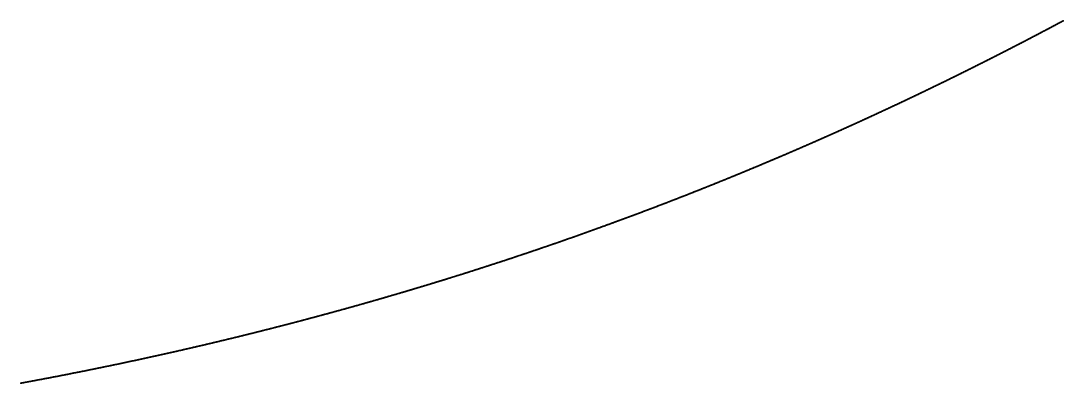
# Model space of a CAD drawing. Header units: metres. Extents: x 0 to 360, y 0 to 49.
# Drawn here: x 22.51 to 45, y 1.61 to 9.43 of the extents above; entities that cross this region are included whole.
import ezdxf

# ---------------------------------------------------------------- set-up
doc = ezdxf.new("R2010")
doc.units = ezdxf.units.M

msp = doc.modelspace()

# ---------------------------------------------------------------- linework, layer by layer
for p in [(44.604, 9.22), (44.612, 9.225), (44.621, 9.229), (44.63, 9.234), (44.639, 9.239), (44.647, 9.243), (44.656, 9.248), (44.665, 9.252), (44.673, 9.257), (44.682, 9.262), (44.691, 9.266), (44.7, 9.271), (44.708, 9.276), (44.717, 9.28), (44.726, 9.285), (44.734, 9.289), (44.743, 9.294), (44.752, 9.299), (44.761, 9.303), (44.769, 9.308), (44.778, 9.312), (44.787, 9.317), (44.795, 9.322), (44.804, 9.326), (44.813, 9.331), (44.821, 9.336), (44.83, 9.34), (44.839, 9.345), (44.848, 9.349), (44.856, 9.354), (44.865, 9.359), (44.874, 9.363), (44.882, 9.368), (44.891, 9.373), (44.9, 9.377), (44.908, 9.382), (44.917, 9.386), (44.926, 9.391), (44.934, 9.396), (44.943, 9.4), (44.952, 9.405), (44.96, 9.41), (44.969, 9.414), (44.978, 9.419), (44.987, 9.424), (44.995, 9.428), (44.175, 8.996), (44.184, 9), (44.192, 9.005), (44.201, 9.009), (44.21, 9.014), (44.219, 9.018), (44.227, 9.023), (44.236, 9.028), (44.245, 9.032), (44.254, 9.037), (44.263, 9.041), (44.271, 9.046), (44.28, 9.05), (44.289, 9.055), (44.298, 9.06), (44.306, 9.064), (44.315, 9.069), (44.324, 9.073), (44.333, 9.078), (44.341, 9.082), (44.35, 9.087), (44.359, 9.092), (44.368, 9.096), (44.376, 9.101), (44.385, 9.105), (44.394, 9.11), (44.403, 9.115), (44.411, 9.119), (44.42, 9.124), (44.429, 9.128), (44.438, 9.133), (44.446, 9.137), (44.455, 9.142), (44.464, 9.147), (44.473, 9.151), (44.481, 9.156), (44.49, 9.16), (44.499, 9.165), (44.508, 9.17), (44.516, 9.174), (44.525, 9.179), (44.534, 9.183), (44.543, 9.188), (44.551, 9.193), (44.56, 9.197), (44.569, 9.202), (44.577, 9.206), (44.586, 9.211), (44.595, 9.216), (43.743, 8.773), (43.752, 8.777), (43.761, 8.782), (43.77, 8.786), (43.779, 8.791), (43.788, 8.796), (43.796, 8.8), (43.805, 8.805), (43.814, 8.809), (43.823, 8.814), (43.832, 8.818), (43.84, 8.823), (43.849, 8.827), (43.858, 8.832), (43.867, 8.836), (43.876, 8.841), (43.885, 8.845), (43.893, 8.85), (43.902, 8.854), (43.911, 8.859), (43.92, 8.864), (43.929, 8.868), (43.937, 8.873), (43.946, 8.877), (43.955, 8.882), (43.964, 8.886), (43.973, 8.891), (43.981, 8.895), (43.99, 8.9), (43.999, 8.904), (44.008, 8.909), (44.017, 8.914), (44.025, 8.918), (44.034, 8.923), (44.043, 8.927), (44.052, 8.932), (44.061, 8.936), (44.069, 8.941), (44.078, 8.945), (44.087, 8.95), (44.096, 8.955), (44.105, 8.959), (44.113, 8.964), (44.122, 8.968), (44.131, 8.973), (44.14, 8.977), (44.149, 8.982), (44.157, 8.986), (44.166, 8.991), (43.3, 8.548), (43.309, 8.552), (43.318, 8.557), (43.327, 8.561), (43.336, 8.566), (43.345, 8.57), (43.354, 8.575), (43.362, 8.579), (43.371, 8.584), (43.38, 8.588), (43.389, 8.593), (43.398, 8.597), (43.407, 8.602), (43.416, 8.606), (43.425, 8.611), (43.434, 8.615), (43.442, 8.62), (43.451, 8.624), (43.46, 8.629), (43.469, 8.633), (43.478, 8.638), (43.487, 8.642), (43.496, 8.647), (43.504, 8.651), (43.513, 8.656), (43.522, 8.66), (43.531, 8.665), (43.54, 8.669), (43.549, 8.674), (43.558, 8.678), (43.566, 8.683), (43.575, 8.687), (43.584, 8.692), (43.593, 8.696), (43.602, 8.701), (43.611, 8.705), (43.62, 8.71), (43.628, 8.714), (43.637, 8.719), (43.646, 8.723), (43.655, 8.728), (43.664, 8.732), (43.673, 8.737), (43.681, 8.741), (43.69, 8.746), (43.699, 8.75), (43.708, 8.755), (43.717, 8.759), (43.726, 8.764), (43.735, 8.768), (42.845, 8.32), (42.854, 8.325), (42.863, 8.329), (42.872, 8.334), (42.881, 8.338), (42.89, 8.343), (42.899, 8.347), (42.908, 8.351), (42.917, 8.356), (42.926, 8.36), (42.935, 8.365), (42.944, 8.369), (42.953, 8.374), (42.962, 8.378), (42.971, 8.383), (42.98, 8.387), (42.988, 8.392), (42.997, 8.396), (43.006, 8.4), (43.015, 8.405), (43.024, 8.409), (43.033, 8.414), (43.042, 8.418), (43.051, 8.423), (43.06, 8.427), (43.069, 8.432), (43.078, 8.436), (43.087, 8.441), (43.096, 8.445), (43.104, 8.449), (43.113, 8.454), (43.122, 8.458), (43.131, 8.463), (43.14, 8.467), (43.149, 8.472), (43.158, 8.476), (43.167, 8.481), (43.176, 8.485), (43.185, 8.49), (43.194, 8.494), (43.202, 8.499), (43.211, 8.503), (43.22, 8.508), (43.229, 8.512), (43.238, 8.516), (43.247, 8.521), (43.256, 8.525), (43.265, 8.53), (43.274, 8.534), (43.283, 8.539), (43.291, 8.543), (42.388, 8.095), (42.397, 8.1), (42.406, 8.104), (42.415, 8.108), (42.424, 8.113), (42.433, 8.117), (42.442, 8.122), (42.451, 8.126), (42.46, 8.13), (42.469, 8.135), (42.478, 8.139), (42.487, 8.144), (42.496, 8.148), (42.505, 8.152), (42.514, 8.157), (42.523, 8.161), (42.532, 8.166), (42.541, 8.17), (42.55, 8.174), (42.559, 8.179), (42.568, 8.183), (42.577, 8.188), (42.586, 8.192), (42.595, 8.197), (42.604, 8.201), (42.613, 8.205), (42.621, 8.21), (42.63, 8.214), (42.639, 8.219), (42.648, 8.223), (42.657, 8.227), (42.666, 8.232), (42.675, 8.236), (42.684, 8.241), (42.693, 8.245), (42.702, 8.25), (42.711, 8.254), (42.72, 8.258), (42.729, 8.263), (42.738, 8.267), (42.747, 8.272), (42.756, 8.276), (42.765, 8.281), (42.774, 8.285), (42.783, 8.289), (42.792, 8.294), (42.801, 8.298), (42.81, 8.303), (42.819, 8.307), (42.828, 8.312), (42.837, 8.316), (41.927, 7.873), (41.936, 7.877), (41.945, 7.881), (41.954, 7.886), (41.963, 7.89), (41.972, 7.894), (41.981, 7.899), (41.99, 7.903), (42, 7.907), (42.009, 7.912), (42.018, 7.916), (42.027, 7.92), (42.036, 7.925), (42.045, 7.929), (42.054, 7.933), (42.063, 7.938), (42.072, 7.942), (42.081, 7.947), (42.09, 7.951), (42.099, 7.955), (42.108, 7.96), (42.117, 7.964), (42.126, 7.968), (42.135, 7.973), (42.144, 7.977), (42.153, 7.981), (42.162, 7.986), (42.171, 7.99), (42.18, 7.995), (42.189, 7.999), (42.198, 8.003), (42.207, 8.008), (42.216, 8.012), (42.226, 8.016), (42.235, 8.021), (42.244, 8.025), (42.253, 8.03), (42.262, 8.034), (42.271, 8.038), (42.28, 8.043), (42.289, 8.047), (42.298, 8.051), (42.307, 8.056), (42.316, 8.06), (42.325, 8.065), (42.334, 8.069), (42.343, 8.073), (42.352, 8.078), (42.361, 8.082), (42.37, 8.087), (42.379, 8.091), (41.454, 7.648), (41.463, 7.652), (41.473, 7.656), (41.482, 7.661), (41.491, 7.665), (41.5, 7.669), (41.509, 7.674), (41.518, 7.678), (41.527, 7.682), (41.536, 7.687), (41.545, 7.691), (41.555, 7.695), (41.564, 7.699), (41.573, 7.704), (41.582, 7.708), (41.591, 7.712), (41.6, 7.717), (41.609, 7.721), (41.618, 7.725), (41.627, 7.73), (41.637, 7.734), (41.646, 7.738), (41.655, 7.743), (41.664, 7.747), (41.673, 7.751), (41.682, 7.756), (41.691, 7.76), (41.7, 7.764), (41.709, 7.769), (41.718, 7.773), (41.727, 7.777), (41.737, 7.782), (41.746, 7.786), (41.755, 7.79), (41.764, 7.794), (41.773, 7.799), (41.782, 7.803), (41.791, 7.807), (41.8, 7.812), (41.809, 7.816), (41.818, 7.82), (41.827, 7.825), (41.836, 7.829), (41.845, 7.833), (41.855, 7.838), (41.864, 7.842), (41.873, 7.846), (41.882, 7.851), (41.891, 7.855), (41.9, 7.86), (41.909, 7.864), (41.918, 7.868), (40.969, 7.421), (40.978, 7.426), (40.988, 7.43), (40.997, 7.434), (41.006, 7.438), (41.015, 7.443), (41.024, 7.447), (41.034, 7.451), (41.043, 7.455), (41.052, 7.46), (41.061, 7.464), (41.07, 7.468), (41.079, 7.473), (41.089, 7.477), (41.098, 7.481), (41.107, 7.485), (41.116, 7.49), (41.125, 7.494), (41.134, 7.498), (41.144, 7.502), (41.153, 7.507), (41.162, 7.511), (41.171, 7.515), (41.18, 7.519), (41.189, 7.524), (41.198, 7.528), (41.208, 7.532), (41.217, 7.536), (41.226, 7.541), (41.235, 7.545), (41.244, 7.549), (41.253, 7.554), (41.263, 7.558), (41.272, 7.562), (41.281, 7.566), (41.29, 7.571), (41.299, 7.575), (41.308, 7.579), (41.317, 7.584), (41.327, 7.588), (41.336, 7.592), (41.345, 7.596), (41.354, 7.601), (41.363, 7.605), (41.372, 7.609), (41.381, 7.614), (41.39, 7.618), (41.4, 7.622), (41.409, 7.626), (41.418, 7.631), (41.427, 7.635), (41.436, 7.639), (41.445, 7.644), (40.481, 7.198), (40.49, 7.202), (40.5, 7.206), (40.509, 7.21), (40.518, 7.215), (40.527, 7.219), (40.536, 7.223), (40.546, 7.227), (40.555, 7.231), (40.564, 7.236), (40.573, 7.24), (40.583, 7.244), (40.592, 7.248), (40.601, 7.252), (40.61, 7.257), (40.62, 7.261), (40.629, 7.265), (40.638, 7.269), (40.647, 7.273), (40.656, 7.278), (40.666, 7.282), (40.675, 7.286), (40.684, 7.29), (40.693, 7.295), (40.703, 7.299), (40.712, 7.303), (40.721, 7.307), (40.73, 7.311), (40.739, 7.316), (40.749, 7.32), (40.758, 7.324), (40.767, 7.328), (40.776, 7.333), (40.785, 7.337), (40.795, 7.341), (40.804, 7.345), (40.813, 7.349), (40.822, 7.354), (40.831, 7.358), (40.841, 7.362), (40.85, 7.366), (40.859, 7.371), (40.868, 7.375), (40.877, 7.379), (40.887, 7.383), (40.896, 7.388), (40.905, 7.392), (40.914, 7.396), (40.923, 7.4), (40.933, 7.405), (40.942, 7.409), (40.951, 7.413), (40.96, 7.417), (39.98, 6.973), (39.99, 6.977), (39.999, 6.981), (40.008, 6.985), (40.017, 6.989), (40.027, 6.993), (40.036, 6.998), (40.045, 7.002), (40.055, 7.006), (40.064, 7.01), (40.073, 7.014), (40.083, 7.018), (40.092, 7.022), (40.101, 7.027), (40.11, 7.031), (40.12, 7.035), (40.129, 7.039), (40.138, 7.043), (40.148, 7.047), (40.157, 7.052), (40.166, 7.056), (40.175, 7.06), (40.185, 7.064), (40.194, 7.068), (40.203, 7.072), (40.213, 7.077), (40.222, 7.081), (40.231, 7.085), (40.24, 7.089), (40.25, 7.093), (40.259, 7.097), (40.268, 7.102), (40.277, 7.106), (40.287, 7.11), (40.296, 7.114), (40.305, 7.118), (40.315, 7.122), (40.324, 7.127), (40.333, 7.131), (40.342, 7.135), (40.352, 7.139), (40.361, 7.143), (40.37, 7.148), (40.379, 7.152), (40.389, 7.156), (40.398, 7.16), (40.407, 7.164), (40.416, 7.168), (40.426, 7.173), (40.435, 7.177), (40.444, 7.181), (40.453, 7.185), (40.463, 7.189), (40.472, 7.194), (39.467, 6.746), (39.476, 6.751), (39.486, 6.755), (39.495, 6.759), (39.504, 6.763), (39.514, 6.767), (39.523, 6.771), (39.532, 6.775), (39.542, 6.779), (39.551, 6.783), (39.56, 6.787), (39.57, 6.791), (39.579, 6.796), (39.588, 6.8), (39.598, 6.804), (39.607, 6.808), (39.617, 6.812), (39.626, 6.816), (39.635, 6.82), (39.645, 6.824), (39.654, 6.828), (39.663, 6.832), (39.673, 6.837), (39.682, 6.841), (39.691, 6.845), (39.701, 6.849), (39.71, 6.853), (39.719, 6.857), (39.729, 6.861), (39.738, 6.865), (39.747, 6.869), (39.757, 6.874), (39.766, 6.878), (39.775, 6.882), (39.785, 6.886), (39.794, 6.89), (39.803, 6.894), (39.813, 6.898), (39.822, 6.902), (39.831, 6.907), (39.841, 6.911), (39.85, 6.915), (39.859, 6.919), (39.869, 6.923), (39.878, 6.927), (39.887, 6.931), (39.897, 6.935), (39.906, 6.94), (39.915, 6.944), (39.924, 6.948), (39.934, 6.952), (39.943, 6.956), (39.952, 6.96), (39.962, 6.964), (39.971, 6.969), (38.95, 6.523), (38.959, 6.527), (38.969, 6.531), (38.978, 6.535), (38.988, 6.539), (38.997, 6.543), (39.006, 6.547), (39.016, 6.551), (39.025, 6.556), (39.035, 6.56), (39.044, 6.564), (39.053, 6.568), (39.063, 6.572), (39.072, 6.576), (39.082, 6.58), (39.091, 6.584), (39.101, 6.588), (39.11, 6.592), (39.119, 6.596), (39.129, 6.6), (39.138, 6.604), (39.148, 6.608), (39.157, 6.612), (39.166, 6.616), (39.176, 6.62), (39.185, 6.624), (39.195, 6.628), (39.204, 6.632), (39.213, 6.636), (39.223, 6.641), (39.232, 6.645), (39.242, 6.649), (39.251, 6.653), (39.26, 6.657), (39.27, 6.661), (39.279, 6.665), (39.289, 6.669), (39.298, 6.673), (39.307, 6.677), (39.317, 6.681), (39.326, 6.685), (39.336, 6.689), (39.345, 6.693), (39.354, 6.697), (39.364, 6.702), (39.373, 6.706), (39.382, 6.71), (39.392, 6.714), (39.401, 6.718), (39.411, 6.722), (39.42, 6.726), (39.429, 6.73), (39.439, 6.734), (39.448, 6.738), (39.457, 6.742), (38.42, 6.299), (38.429, 6.303), (38.439, 6.307), (38.448, 6.311), (38.458, 6.315), (38.467, 6.319), (38.477, 6.323), (38.486, 6.327), (38.496, 6.331), (38.505, 6.335), (38.515, 6.339), (38.524, 6.343), (38.534, 6.347), (38.543, 6.351), (38.553, 6.355), (38.562, 6.359), (38.572, 6.363), (38.581, 6.367), (38.591, 6.371), (38.6, 6.375), (38.61, 6.379), (38.619, 6.383), (38.628, 6.387), (38.638, 6.391), (38.647, 6.395), (38.657, 6.399), (38.666, 6.403), (38.676, 6.407), (38.685, 6.411), (38.695, 6.415), (38.704, 6.419), (38.714, 6.423), (38.723, 6.427), (38.733, 6.431), (38.742, 6.435), (38.752, 6.439), (38.761, 6.443), (38.77, 6.447), (38.78, 6.451), (38.789, 6.455), (38.799, 6.459), (38.808, 6.463), (38.818, 6.467), (38.827, 6.471), (38.837, 6.475), (38.846, 6.479), (38.855, 6.483), (38.865, 6.487), (38.874, 6.491), (38.884, 6.495), (38.893, 6.499), (38.903, 6.503), (38.912, 6.507), (38.922, 6.511), (38.931, 6.515), (38.94, 6.519), (37.877, 6.075), (37.886, 6.078), (37.896, 6.082), (37.905, 6.086), (37.915, 6.09), (37.925, 6.094), (37.934, 6.098), (37.944, 6.102), (37.953, 6.106), (37.963, 6.11), (37.972, 6.114), (37.982, 6.118), (37.991, 6.122), (38.001, 6.125), (38.01, 6.129), (38.02, 6.133), (38.03, 6.137), (38.039, 6.141), (38.049, 6.145), (38.058, 6.149), (38.068, 6.153), (38.077, 6.157), (38.087, 6.161), (38.096, 6.165), (38.106, 6.169), (38.115, 6.173), (38.125, 6.177), (38.134, 6.181), (38.144, 6.184), (38.154, 6.188), (38.163, 6.192), (38.173, 6.196), (38.182, 6.2), (38.192, 6.204), (38.201, 6.208), (38.211, 6.212), (38.22, 6.216), (38.23, 6.22), (38.239, 6.224), (38.249, 6.228), (38.258, 6.232), (38.268, 6.236), (38.277, 6.24), (38.287, 6.244), (38.296, 6.248), (38.306, 6.252), (38.315, 6.256), (38.325, 6.26), (38.334, 6.263), (38.344, 6.267), (38.353, 6.271), (38.363, 6.275), (38.372, 6.279), (38.382, 6.283), (38.391, 6.287), (38.401, 6.291), (38.41, 6.295), (37.32, 5.85), (37.33, 5.853), (37.339, 5.857), (37.349, 5.861), (37.359, 5.865), (37.368, 5.869), (37.378, 5.873), (37.388, 5.876), (37.397, 5.88), (37.407, 5.884), (37.416, 5.888), (37.426, 5.892), (37.436, 5.896), (37.445, 5.9), (37.455, 5.904), (37.464, 5.907), (37.474, 5.911), (37.484, 5.915), (37.493, 5.919), (37.503, 5.923), (37.513, 5.927), (37.522, 5.931), (37.532, 5.934), (37.541, 5.938), (37.551, 5.942), (37.561, 5.946), (37.57, 5.95), (37.58, 5.954), (37.589, 5.958), (37.599, 5.962), (37.609, 5.965), (37.618, 5.969), (37.628, 5.973), (37.637, 5.977), (37.647, 5.981), (37.656, 5.985), (37.666, 5.989), (37.676, 5.993), (37.685, 5.997), (37.695, 6), (37.704, 6.004), (37.714, 6.008), (37.724, 6.012), (37.733, 6.016), (37.743, 6.02), (37.752, 6.024), (37.762, 6.028), (37.771, 6.032), (37.781, 6.035), (37.791, 6.039), (37.8, 6.043), (37.81, 6.047), (37.819, 6.051), (37.829, 6.055), (37.838, 6.059), (37.848, 6.063), (37.858, 6.067), (37.867, 6.071), (36.75, 5.624), (36.76, 5.628), (36.77, 5.632), (36.779, 5.636), (36.789, 5.64), (36.799, 5.643), (36.808, 5.647), (36.818, 5.651), (36.828, 5.655), (36.837, 5.659), (36.847, 5.662), (36.857, 5.666), (36.866, 5.67), (36.876, 5.674), (36.886, 5.677), (36.895, 5.681), (36.905, 5.685), (36.915, 5.689), (36.924, 5.693), (36.934, 5.696), (36.944, 5.7), (36.953, 5.704), (36.963, 5.708), (36.973, 5.712), (36.983, 5.716), (36.992, 5.719), (37.002, 5.723), (37.012, 5.727), (37.021, 5.731), (37.031, 5.735), (37.04, 5.738), (37.05, 5.742), (37.06, 5.746), (37.069, 5.75), (37.079, 5.754), (37.089, 5.757), (37.098, 5.761), (37.108, 5.765), (37.118, 5.769), (37.127, 5.773), (37.137, 5.777), (37.147, 5.78), (37.156, 5.784), (37.166, 5.788), (37.176, 5.792), (37.185, 5.796), (37.195, 5.8), (37.205, 5.803), (37.214, 5.807), (37.224, 5.811), (37.234, 5.815), (37.243, 5.819), (37.253, 5.823), (37.262, 5.826), (37.272, 5.83), (37.282, 5.834), (37.291, 5.838), (37.301, 5.842), (37.311, 5.846), (36.166, 5.399), (36.176, 5.403), (36.186, 5.407), (36.196, 5.411), (36.205, 5.414), (36.215, 5.418), (36.225, 5.422), (36.235, 5.425), (36.244, 5.429), (36.254, 5.433), (36.264, 5.437), (36.274, 5.44), (36.283, 5.444), (36.293, 5.448), (36.303, 5.452), (36.313, 5.455), (36.322, 5.459), (36.332, 5.463), (36.342, 5.467), (36.352, 5.47), (36.361, 5.474), (36.371, 5.478), (36.381, 5.481), (36.391, 5.485), (36.4, 5.489), (36.41, 5.493), (36.42, 5.496), (36.43, 5.5), (36.439, 5.504), (36.449, 5.508), (36.459, 5.511), (36.468, 5.515), (36.478, 5.519), (36.488, 5.523), (36.498, 5.526), (36.507, 5.53), (36.517, 5.534), (36.527, 5.538), (36.537, 5.541), (36.546, 5.545), (36.556, 5.549), (36.566, 5.553), (36.575, 5.557), (36.585, 5.56), (36.595, 5.564), (36.605, 5.568), (36.614, 5.572), (36.624, 5.575), (36.634, 5.579), (36.643, 5.583), (36.653, 5.587), (36.663, 5.59), (36.673, 5.594), (36.682, 5.598), (36.692, 5.602), (36.702, 5.606), (36.711, 5.609), (36.721, 5.613), (36.731, 5.617), (36.74, 5.621), (35.569, 5.175), (35.578, 5.179), (35.588, 5.182), (35.598, 5.186), (35.608, 5.19), (35.618, 5.193), (35.628, 5.197), (35.637, 5.2), (35.647, 5.204), (35.657, 5.208), (35.667, 5.211), (35.677, 5.215), (35.686, 5.219), (35.696, 5.222), (35.706, 5.226), (35.716, 5.23), (35.726, 5.233), (35.736, 5.237), (35.745, 5.241), (35.755, 5.244), (35.765, 5.248), (35.775, 5.252), (35.785, 5.255), (35.794, 5.259), (35.804, 5.263), (35.814, 5.266), (35.824, 5.27), (35.834, 5.274), (35.843, 5.277), (35.853, 5.281), (35.863, 5.285), (35.873, 5.288), (35.883, 5.292), (35.892, 5.296), (35.902, 5.3), (35.912, 5.303), (35.922, 5.307), (35.932, 5.311), (35.941, 5.314), (35.951, 5.318), (35.961, 5.322), (35.971, 5.325), (35.981, 5.329), (35.99, 5.333), (36, 5.336), (36.01, 5.34), (36.02, 5.344), (36.029, 5.348), (36.039, 5.351), (36.049, 5.355), (36.059, 5.359), (36.069, 5.362), (36.078, 5.366), (36.088, 5.37), (36.098, 5.373), (36.108, 5.377), (36.117, 5.381), (36.127, 5.385), (36.137, 5.388), (36.147, 5.392), (36.157, 5.396), (34.947, 4.948), (34.957, 4.951), (34.967, 4.955), (34.976, 4.958), (34.986, 4.962), (34.996, 4.965), (35.006, 4.969), (35.016, 4.973), (35.026, 4.976), (35.036, 4.98), (35.046, 4.983), (35.056, 4.987), (35.066, 4.99), (35.075, 4.994), (35.085, 4.998), (35.095, 5.001), (35.105, 5.005), (35.115, 5.008), (35.125, 5.012), (35.135, 5.016), (35.145, 5.019), (35.154, 5.023), (35.164, 5.026), (35.174, 5.03), (35.184, 5.034), (35.194, 5.037), (35.204, 5.041), (35.214, 5.044), (35.224, 5.048), (35.234, 5.052), (35.243, 5.055), (35.253, 5.059), (35.263, 5.062), (35.273, 5.066), (35.283, 5.07), (35.293, 5.073), (35.303, 5.077), (35.312, 5.081), (35.322, 5.084), (35.332, 5.088), (35.342, 5.091), (35.352, 5.095), (35.362, 5.099), (35.372, 5.102), (35.381, 5.106), (35.391, 5.109), (35.401, 5.113), (35.411, 5.117), (35.421, 5.12), (35.431, 5.124), (35.441, 5.128), (35.45, 5.131), (35.46, 5.135), (35.47, 5.139), (35.48, 5.142), (35.49, 5.146), (35.5, 5.149), (35.51, 5.153), (35.519, 5.157), (35.529, 5.16), (35.539, 5.164), (35.549, 5.168), (35.559, 5.171), (34.32, 4.725), (34.33, 4.728), (34.34, 4.732), (34.35, 4.735), (34.36, 4.739), (34.37, 4.742), (34.38, 4.746), (34.39, 4.749), (34.4, 4.753), (34.41, 4.756), (34.42, 4.76), (34.43, 4.763), (34.44, 4.767), (34.45, 4.77), (34.46, 4.774), (34.47, 4.777), (34.48, 4.781), (34.49, 4.784), (34.5, 4.788), (34.51, 4.791), (34.52, 4.795), (34.53, 4.798), (34.54, 4.802), (34.55, 4.806), (34.56, 4.809), (34.569, 4.813), (34.579, 4.816), (34.589, 4.82), (34.599, 4.823), (34.609, 4.827), (34.619, 4.83), (34.629, 4.834), (34.639, 4.837), (34.649, 4.841), (34.659, 4.844), (34.669, 4.848), (34.679, 4.851), (34.689, 4.855), (34.699, 4.859), (34.709, 4.862), (34.719, 4.866), (34.729, 4.869), (34.738, 4.873), (34.748, 4.876), (34.758, 4.88), (34.768, 4.883), (34.778, 4.887), (34.788, 4.89), (34.798, 4.894), (34.808, 4.898), (34.818, 4.901), (34.828, 4.905), (34.838, 4.908), (34.848, 4.912), (34.858, 4.915), (34.867, 4.919), (34.877, 4.923), (34.887, 4.926), (34.897, 4.93), (34.907, 4.933), (34.917, 4.937), (34.927, 4.94), (34.937, 4.944), (33.67, 4.5), (33.68, 4.503), (33.69, 4.507), (33.7, 4.51), (33.71, 4.514), (33.72, 4.517), (33.73, 4.52), (33.74, 4.524), (33.75, 4.527), (33.76, 4.531), (33.77, 4.534), (33.78, 4.538), (33.79, 4.541), (33.8, 4.544), (33.81, 4.548), (33.82, 4.551), (33.83, 4.555), (33.84, 4.558), (33.85, 4.562), (33.86, 4.565), (33.87, 4.569), (33.88, 4.572), (33.89, 4.575), (33.9, 4.579), (33.91, 4.582), (33.92, 4.586), (33.93, 4.589), (33.941, 4.593), (33.951, 4.596), (33.961, 4.6), (33.971, 4.603), (33.981, 4.606), (33.991, 4.61), (34.001, 4.613), (34.011, 4.617), (34.021, 4.62), (34.031, 4.624), (34.041, 4.627), (34.051, 4.631), (34.061, 4.634), (34.071, 4.638), (34.081, 4.641), (34.091, 4.645), (34.101, 4.648), (34.111, 4.652), (34.121, 4.655), (34.131, 4.658), (34.141, 4.662), (34.151, 4.665), (34.161, 4.669), (34.171, 4.672), (34.181, 4.676), (34.191, 4.679), (34.201, 4.683), (34.211, 4.686), (34.221, 4.69), (34.231, 4.693), (34.241, 4.697), (34.251, 4.7), (34.261, 4.704), (34.271, 4.707), (34.281, 4.711), (34.29, 4.714), (34.3, 4.718), (34.31, 4.721), (32.994, 4.273), (33.004, 4.277), (33.014, 4.28), (33.024, 4.283), (33.034, 4.287), (33.044, 4.29), (33.055, 4.293), (33.065, 4.297), (33.075, 4.3), (33.085, 4.303), (33.095, 4.307), (33.105, 4.31), (33.115, 4.314), (33.125, 4.317), (33.135, 4.32), (33.146, 4.324), (33.156, 4.327), (33.166, 4.33), (33.176, 4.334), (33.186, 4.337), (33.196, 4.34), (33.206, 4.344), (33.216, 4.347), (33.226, 4.35), (33.236, 4.354), (33.247, 4.357), (33.257, 4.361), (33.267, 4.364), (33.277, 4.367), (33.287, 4.371), (33.297, 4.374), (33.307, 4.377), (33.317, 4.381), (33.327, 4.384), (33.337, 4.388), (33.347, 4.391), (33.358, 4.394), (33.368, 4.398), (33.378, 4.401), (33.388, 4.405), (33.398, 4.408), (33.408, 4.411), (33.418, 4.415), (33.428, 4.418), (33.438, 4.421), (33.448, 4.425), (33.458, 4.428), (33.468, 4.432), (33.478, 4.435), (33.489, 4.438), (33.499, 4.442), (33.509, 4.445), (33.519, 4.449), (33.529, 4.452), (33.539, 4.455), (33.549, 4.459), (33.559, 4.462), (33.569, 4.466), (33.579, 4.469), (33.589, 4.473), (33.599, 4.476), (33.609, 4.479), (33.619, 4.483), (33.629, 4.486), (33.639, 4.49), (33.649, 4.493), (33.66, 4.496), (32.303, 4.049), (32.313, 4.052), (32.323, 4.056), (32.333, 4.059), (32.344, 4.062), (32.354, 4.065), (32.364, 4.069), (32.374, 4.072), (32.384, 4.075), (32.395, 4.078), (32.405, 4.082), (32.415, 4.085), (32.425, 4.088), (32.435, 4.092), (32.446, 4.095), (32.456, 4.098), (32.466, 4.101), (32.476, 4.105), (32.486, 4.108), (32.496, 4.111), (32.507, 4.114), (32.517, 4.118), (32.527, 4.121), (32.537, 4.124), (32.547, 4.128), (32.557, 4.131), (32.568, 4.134), (32.578, 4.137), (32.588, 4.141), (32.598, 4.144), (32.608, 4.147), (32.619, 4.151), (32.629, 4.154), (32.639, 4.157), (32.649, 4.161), (32.659, 4.164), (32.669, 4.167), (32.679, 4.17), (32.69, 4.174), (32.7, 4.177), (32.71, 4.18), (32.72, 4.184), (32.73, 4.187), (32.74, 4.19), (32.751, 4.194), (32.761, 4.197), (32.771, 4.2), (32.781, 4.204), (32.791, 4.207), (32.801, 4.21), (32.811, 4.213), (32.822, 4.217), (32.832, 4.22), (32.842, 4.223), (32.852, 4.227), (32.862, 4.23), (32.872, 4.233), (32.882, 4.237), (32.893, 4.24), (32.903, 4.243), (32.913, 4.247), (32.923, 4.25), (32.933, 4.253), (32.943, 4.257), (32.953, 4.26), (32.963, 4.263), (32.974, 4.267), (32.984, 4.27), (31.586, 3.824), (31.597, 3.827), (31.607, 3.831), (31.617, 3.834), (31.628, 3.837), (31.638, 3.84), (31.648, 3.843), (31.658, 3.847), (31.669, 3.85), (31.679, 3.853), (31.689, 3.856), (31.699, 3.859), (31.71, 3.862), (31.72, 3.866), (31.73, 3.869), (31.74, 3.872), (31.751, 3.875), (31.761, 3.878), (31.771, 3.882), (31.781, 3.885), (31.792, 3.888), (31.802, 3.891), (31.812, 3.894), (31.822, 3.898), (31.833, 3.901), (31.843, 3.904), (31.853, 3.907), (31.863, 3.91), (31.874, 3.914), (31.884, 3.917), (31.894, 3.92), (31.904, 3.923), (31.915, 3.926), (31.925, 3.93), (31.935, 3.933), (31.945, 3.936), (31.956, 3.939), (31.966, 3.942), (31.976, 3.946), (31.986, 3.949), (31.996, 3.952), (32.007, 3.955), (32.017, 3.958), (32.027, 3.962), (32.037, 3.965), (32.048, 3.968), (32.058, 3.971), (32.068, 3.975), (32.078, 3.978), (32.089, 3.981), (32.099, 3.984), (32.109, 3.988), (32.119, 3.991), (32.129, 3.994), (32.14, 3.997), (32.15, 4), (32.16, 4.004), (32.17, 4.007), (32.18, 4.01), (32.191, 4.013), (32.201, 4.017), (32.211, 4.02), (32.221, 4.023), (32.231, 4.026), (32.242, 4.03), (32.252, 4.033), (32.262, 4.036), (32.272, 4.039), (32.283, 4.043), (32.293, 4.046), (30.844, 3.6), (30.854, 3.603), (30.865, 3.606), (30.875, 3.609), (30.885, 3.612), (30.896, 3.615), (30.906, 3.618), (30.916, 3.621), (30.927, 3.624), (30.937, 3.627), (30.947, 3.63), (30.958, 3.633), (30.968, 3.637), (30.978, 3.64), (30.989, 3.643), (30.999, 3.646), (31.009, 3.649), (31.02, 3.652), (31.03, 3.655), (31.04, 3.658), (31.051, 3.661), (31.061, 3.664), (31.071, 3.668), (31.082, 3.671), (31.092, 3.674), (31.102, 3.677), (31.113, 3.68), (31.123, 3.683), (31.133, 3.686), (31.144, 3.689), (31.154, 3.692), (31.164, 3.695), (31.175, 3.699), (31.185, 3.702), (31.195, 3.705), (31.206, 3.708), (31.216, 3.711), (31.226, 3.714), (31.237, 3.717), (31.247, 3.72), (31.257, 3.724), (31.267, 3.727), (31.278, 3.73), (31.288, 3.733), (31.298, 3.736), (31.309, 3.739), (31.319, 3.742), (31.329, 3.746), (31.34, 3.749), (31.35, 3.752), (31.36, 3.755), (31.37, 3.758), (31.381, 3.761), (31.391, 3.764), (31.401, 3.767), (31.412, 3.771), (31.422, 3.774), (31.432, 3.777), (31.442, 3.78), (31.453, 3.783), (31.463, 3.786), (31.473, 3.79), (31.484, 3.793), (31.494, 3.796), (31.504, 3.799), (31.514, 3.802), (31.525, 3.805), (31.535, 3.808), (31.545, 3.812), (31.556, 3.815), (31.566, 3.818), (31.576, 3.821), (30.075, 3.375), (30.086, 3.378), (30.096, 3.381), (30.107, 3.384), (30.117, 3.387), (30.127, 3.39), (30.138, 3.393), (30.148, 3.396), (30.159, 3.399), (30.169, 3.402), (30.179, 3.405), (30.19, 3.408), (30.2, 3.411), (30.211, 3.414), (30.221, 3.417), (30.232, 3.42), (30.242, 3.423), (30.252, 3.426), (30.263, 3.429), (30.273, 3.432), (30.284, 3.435), (30.294, 3.438), (30.304, 3.441), (30.315, 3.444), (30.325, 3.447), (30.336, 3.45), (30.346, 3.453), (30.356, 3.456), (30.367, 3.459), (30.377, 3.462), (30.388, 3.465), (30.398, 3.468), (30.408, 3.471), (30.419, 3.474), (30.429, 3.477), (30.44, 3.481), (30.45, 3.484), (30.46, 3.487), (30.471, 3.49), (30.481, 3.493), (30.491, 3.496), (30.502, 3.499), (30.512, 3.502), (30.523, 3.505), (30.533, 3.508), (30.543, 3.511), (30.554, 3.514), (30.564, 3.517), (30.575, 3.52), (30.585, 3.523), (30.595, 3.526), (30.606, 3.529), (30.616, 3.532), (30.626, 3.535), (30.637, 3.538), (30.647, 3.541), (30.658, 3.544), (30.668, 3.547), (30.678, 3.55), (30.689, 3.554), (30.699, 3.557), (30.709, 3.56), (30.72, 3.563), (30.73, 3.566), (30.74, 3.569), (30.751, 3.572), (30.761, 3.575), (30.772, 3.578), (30.782, 3.581), (30.792, 3.584), (30.803, 3.587), (30.813, 3.59), (30.823, 3.593), (30.834, 3.596), (29.269, 3.15), (29.28, 3.153), (29.29, 3.155), (29.301, 3.158), (29.311, 3.161), (29.322, 3.164), (29.332, 3.167), (29.343, 3.17), (29.353, 3.173), (29.364, 3.176), (29.374, 3.179), (29.385, 3.181), (29.395, 3.184), (29.406, 3.187), (29.416, 3.19), (29.427, 3.193), (29.437, 3.196), (29.448, 3.199), (29.458, 3.202), (29.469, 3.205), (29.479, 3.208), (29.49, 3.21), (29.5, 3.213), (29.511, 3.216), (29.521, 3.219), (29.532, 3.222), (29.542, 3.225), (29.553, 3.228), (29.563, 3.231), (29.574, 3.234), (29.584, 3.237), (29.595, 3.24), (29.605, 3.243), (29.615, 3.245), (29.626, 3.248), (29.636, 3.251), (29.647, 3.254), (29.657, 3.257), (29.668, 3.26), (29.678, 3.263), (29.689, 3.266), (29.699, 3.269), (29.71, 3.272), (29.72, 3.275), (29.731, 3.278), (29.741, 3.281), (29.752, 3.284), (29.762, 3.287), (29.772, 3.289), (29.783, 3.292), (29.793, 3.295), (29.804, 3.298), (29.814, 3.301), (29.825, 3.304), (29.835, 3.307), (29.846, 3.31), (29.856, 3.313), (29.867, 3.316), (29.877, 3.319), (29.887, 3.322), (29.898, 3.325), (29.908, 3.328), (29.919, 3.331), (29.929, 3.334), (29.94, 3.337), (29.95, 3.34), (29.96, 3.343), (29.971, 3.346), (29.981, 3.349), (29.992, 3.352), (30.002, 3.355), (30.013, 3.358), (30.023, 3.36), (30.034, 3.363), (30.044, 3.366), (30.054, 3.369), (30.065, 3.372), (28.426, 2.923), (28.436, 2.926), (28.447, 2.929), (28.457, 2.932), (28.468, 2.935), (28.479, 2.937), (28.489, 2.94), (28.5, 2.943), (28.51, 2.946), (28.521, 2.948), (28.531, 2.951), (28.542, 2.954), (28.553, 2.957), (28.563, 2.96), (28.574, 2.962), (28.584, 2.965), (28.595, 2.968), (28.605, 2.971), (28.616, 2.974), (28.627, 2.976), (28.637, 2.979), (28.648, 2.982), (28.658, 2.985), (28.669, 2.988), (28.679, 2.99), (28.69, 2.993), (28.701, 2.996), (28.711, 2.999), (28.722, 3.002), (28.732, 3.004), (28.743, 3.007), (28.753, 3.01), (28.764, 3.013), (28.774, 3.016), (28.785, 3.019), (28.796, 3.021), (28.806, 3.024), (28.817, 3.027), (28.827, 3.03), (28.838, 3.033), (28.848, 3.036), (28.859, 3.038), (28.869, 3.041), (28.88, 3.044), (28.89, 3.047), (28.901, 3.05), (28.912, 3.053), (28.922, 3.055), (28.933, 3.058), (28.943, 3.061), (28.954, 3.064), (28.964, 3.067), (28.975, 3.07), (28.985, 3.072), (28.996, 3.075), (29.006, 3.078), (29.017, 3.081), (29.027, 3.084), (29.038, 3.087), (29.048, 3.089), (29.059, 3.092), (29.07, 3.095), (29.08, 3.098), (29.091, 3.101), (29.101, 3.104), (29.112, 3.107), (29.122, 3.109), (29.133, 3.112), (29.143, 3.115), (29.154, 3.118), (29.164, 3.121), (29.175, 3.124), (29.185, 3.127), (29.196, 3.13), (29.206, 3.132), (29.217, 3.135), (29.227, 3.138), (29.238, 3.141), (29.248, 3.144), (29.259, 3.147), (27.554, 2.7), (27.565, 2.703), (27.576, 2.706), (27.586, 2.708), (27.597, 2.711), (27.608, 2.714), (27.618, 2.716), (27.629, 2.719), (27.64, 2.722), (27.65, 2.724), (27.661, 2.727), (27.672, 2.73), (27.682, 2.732), (27.693, 2.735), (27.704, 2.738), (27.714, 2.74), (27.725, 2.743), (27.736, 2.746), (27.746, 2.749), (27.757, 2.751), (27.767, 2.754), (27.778, 2.757), (27.789, 2.759), (27.799, 2.762), (27.81, 2.765), (27.821, 2.767), (27.831, 2.77), (27.842, 2.773), (27.853, 2.776), (27.863, 2.778), (27.874, 2.781), (27.885, 2.784), (27.895, 2.786), (27.906, 2.789), (27.916, 2.792), (27.927, 2.794), (27.938, 2.797), (27.948, 2.8), (27.959, 2.803), (27.97, 2.805), (27.98, 2.808), (27.991, 2.811), (28.001, 2.814), (28.012, 2.816), (28.023, 2.819), (28.033, 2.822), (28.044, 2.824), (28.055, 2.827), (28.065, 2.83), (28.076, 2.833), (28.086, 2.835), (28.097, 2.838), (28.108, 2.841), (28.118, 2.844), (28.129, 2.846), (28.139, 2.849), (28.15, 2.852), (28.161, 2.854), (28.171, 2.857), (28.182, 2.86), (28.193, 2.863), (28.203, 2.865), (28.214, 2.868), (28.224, 2.871), (28.235, 2.874), (28.246, 2.876), (28.256, 2.879), (28.267, 2.882), (28.277, 2.885), (28.288, 2.887), (28.299, 2.89), (28.309, 2.893), (28.32, 2.896), (28.33, 2.899), (28.341, 2.901), (28.352, 2.904), (28.362, 2.907), (28.373, 2.91), (28.383, 2.912), (28.394, 2.915), (28.404, 2.918), (28.415, 2.921), (26.634, 2.476), (26.644, 2.479), (26.655, 2.481), (26.666, 2.484), (26.677, 2.486), (26.687, 2.489), (26.698, 2.491), (26.709, 2.494), (26.72, 2.497), (26.73, 2.499), (26.741, 2.502), (26.752, 2.504), (26.762, 2.507), (26.773, 2.509), (26.784, 2.512), (26.795, 2.514), (26.805, 2.517), (26.816, 2.52), (26.827, 2.522), (26.838, 2.525), (26.848, 2.527), (26.859, 2.53), (26.87, 2.532), (26.881, 2.535), (26.891, 2.538), (26.902, 2.54), (26.913, 2.543), (26.923, 2.545), (26.934, 2.548), (26.945, 2.551), (26.956, 2.553), (26.966, 2.556), (26.977, 2.558), (26.988, 2.561), (26.998, 2.564), (27.009, 2.566), (27.02, 2.569), (27.031, 2.571), (27.041, 2.574), (27.052, 2.577), (27.063, 2.579), (27.073, 2.582), (27.084, 2.584), (27.095, 2.587), (27.106, 2.59), (27.116, 2.592), (27.127, 2.595), (27.138, 2.597), (27.148, 2.6), (27.159, 2.603), (27.17, 2.605), (27.18, 2.608), (27.191, 2.61), (27.202, 2.613), (27.213, 2.616), (27.223, 2.618), (27.234, 2.621), (27.245, 2.624), (27.255, 2.626), (27.266, 2.629), (27.277, 2.631), (27.287, 2.634), (27.298, 2.637), (27.309, 2.639), (27.319, 2.642), (27.33, 2.645), (27.341, 2.647), (27.352, 2.65), (27.362, 2.653), (27.373, 2.655), (27.384, 2.658), (27.394, 2.661), (27.405, 2.663), (27.416, 2.666), (27.426, 2.668), (27.437, 2.671), (27.448, 2.674), (27.458, 2.676), (27.469, 2.679), (27.48, 2.682), (27.49, 2.684), (27.501, 2.687), (27.512, 2.69), (27.522, 2.692), (27.533, 2.695), (27.544, 2.698), (25.652, 2.25), (25.663, 2.252), (25.674, 2.254), (25.684, 2.257), (25.695, 2.259), (25.706, 2.262), (25.717, 2.264), (25.728, 2.267), (25.738, 2.269), (25.749, 2.272), (25.76, 2.274), (25.771, 2.276), (25.782, 2.279), (25.793, 2.281), (25.803, 2.284), (25.814, 2.286), (25.825, 2.289), (25.836, 2.291), (25.847, 2.294), (25.857, 2.296), (25.868, 2.298), (25.879, 2.301), (25.89, 2.303), (25.901, 2.306), (25.911, 2.308), (25.922, 2.311), (25.933, 2.313), (25.944, 2.316), (25.955, 2.318), (25.966, 2.321), (25.976, 2.323), (25.987, 2.325), (25.998, 2.328), (26.009, 2.33), (26.02, 2.333), (26.03, 2.335), (26.041, 2.338), (26.052, 2.34), (26.063, 2.343), (26.074, 2.345), (26.084, 2.348), (26.095, 2.35), (26.106, 2.353), (26.117, 2.355), (26.127, 2.358), (26.138, 2.36), (26.149, 2.363), (26.16, 2.365), (26.171, 2.368), (26.181, 2.37), (26.192, 2.373), (26.203, 2.375), (26.214, 2.378), (26.225, 2.38), (26.235, 2.383), (26.246, 2.385), (26.257, 2.388), (26.268, 2.39), (26.278, 2.393), (26.289, 2.395), (26.3, 2.398), (26.311, 2.4), (26.322, 2.403), (26.332, 2.405), (26.343, 2.408), (26.354, 2.41), (26.365, 2.413), (26.375, 2.415), (26.386, 2.418), (26.397, 2.42), (26.408, 2.423), (26.418, 2.425), (26.429, 2.428), (26.44, 2.43), (26.451, 2.433), (26.462, 2.435), (26.472, 2.438), (26.483, 2.44), (26.494, 2.443), (26.505, 2.446), (26.515, 2.448), (26.526, 2.451), (26.537, 2.453), (26.548, 2.456), (26.558, 2.458), (26.569, 2.461), (26.58, 2.463), (26.591, 2.466), (26.601, 2.468), (26.612, 2.471), (26.623, 2.474), (24.619, 2.025), (24.63, 2.028), (24.641, 2.03), (24.652, 2.032), (24.663, 2.034), (24.674, 2.037), (24.685, 2.039), (24.695, 2.041), (24.706, 2.044), (24.717, 2.046), (24.728, 2.048), (24.739, 2.051), (24.75, 2.053), (24.761, 2.055), (24.772, 2.058), (24.783, 2.06), (24.794, 2.062), (24.804, 2.065), (24.815, 2.067), (24.826, 2.069), (24.837, 2.071), (24.848, 2.074), (24.859, 2.076), (24.87, 2.078), (24.881, 2.081), (24.892, 2.083), (24.902, 2.085), (24.913, 2.088), (24.924, 2.09), (24.935, 2.092), (24.946, 2.095), (24.957, 2.097), (24.968, 2.099), (24.979, 2.102), (24.99, 2.104), (25, 2.106), (25.011, 2.109), (25.022, 2.111), (25.033, 2.114), (25.044, 2.116), (25.055, 2.118), (25.066, 2.121), (25.077, 2.123), (25.088, 2.125), (25.098, 2.128), (25.109, 2.13), (25.12, 2.132), (25.131, 2.135), (25.142, 2.137), (25.153, 2.139), (25.164, 2.142), (25.174, 2.144), (25.185, 2.147), (25.196, 2.149), (25.207, 2.151), (25.218, 2.154), (25.229, 2.156), (25.24, 2.158), (25.251, 2.161), (25.261, 2.163), (25.272, 2.166), (25.283, 2.168), (25.294, 2.17), (25.305, 2.173), (25.316, 2.175), (25.327, 2.177), (25.337, 2.18), (25.348, 2.182), (25.359, 2.185), (25.37, 2.187), (25.381, 2.189), (25.392, 2.192), (25.403, 2.194), (25.413, 2.197), (25.424, 2.199), (25.435, 2.201), (25.446, 2.204), (25.457, 2.206), (25.468, 2.209), (25.478, 2.211), (25.489, 2.213), (25.5, 2.216), (25.511, 2.218), (25.522, 2.221), (25.533, 2.223), (25.544, 2.225), (25.554, 2.228), (25.565, 2.23), (25.576, 2.233), (25.587, 2.235), (25.598, 2.238), (25.609, 2.24), (25.619, 2.242), (25.63, 2.245), (25.641, 2.247), (23.513, 1.8), (23.524, 1.803), (23.535, 1.805), (23.546, 1.807), (23.557, 1.809), (23.568, 1.811), (23.579, 1.813), (23.59, 1.815), (23.601, 1.818), (23.612, 1.82), (23.623, 1.822), (23.634, 1.824), (23.645, 1.826), (23.655, 1.829), (23.666, 1.831), (23.677, 1.833), (23.688, 1.835), (23.699, 1.837), (23.71, 1.839), (23.721, 1.842), (23.732, 1.844), (23.743, 1.846), (23.754, 1.848), (23.765, 1.85), (23.776, 1.853), (23.787, 1.855), (23.798, 1.857), (23.809, 1.859), (23.82, 1.861), (23.831, 1.864), (23.842, 1.866), (23.853, 1.868), (23.864, 1.87), (23.875, 1.872), (23.886, 1.875), (23.897, 1.877), (23.908, 1.879), (23.919, 1.881), (23.93, 1.883), (23.941, 1.886), (23.952, 1.888), (23.963, 1.89), (23.974, 1.892), (23.985, 1.894), (23.996, 1.897), (24.007, 1.899), (24.018, 1.901), (24.029, 1.903), (24.04, 1.906), (24.05, 1.908), (24.061, 1.91), (24.072, 1.912), (24.083, 1.914), (24.094, 1.917), (24.105, 1.919), (24.116, 1.921), (24.127, 1.923), (24.138, 1.926), (24.149, 1.928), (24.16, 1.93), (24.171, 1.932), (24.182, 1.935), (24.193, 1.937), (24.204, 1.939), (24.215, 1.941), (24.226, 1.943), (24.237, 1.946), (24.248, 1.948), (24.258, 1.95), (24.269, 1.952), (24.28, 1.955), (24.291, 1.957), (24.302, 1.959), (24.313, 1.962), (24.324, 1.964), (24.335, 1.966), (24.346, 1.968), (24.357, 1.971), (24.368, 1.973), (24.379, 1.975), (24.39, 1.977), (24.401, 1.98), (24.412, 1.982), (24.422, 1.984), (24.433, 1.986), (24.444, 1.989), (24.455, 1.991), (24.466, 1.993), (24.477, 1.996), (24.488, 1.998), (24.499, 2), (24.51, 2.002), (24.521, 2.005), (24.532, 2.007), (24.543, 2.009), (24.554, 2.012), (24.564, 2.014), (24.575, 2.016), (24.586, 2.018), (24.597, 2.021), (24.608, 2.023), (22.509, 1.61), (22.52, 1.612), (22.531, 1.614), (22.542, 1.616), (22.553, 1.618), (22.564, 1.62), (22.575, 1.622), (22.586, 1.624), (22.597, 1.626), (22.608, 1.628), (22.619, 1.63), (22.63, 1.632), (22.641, 1.634), (22.652, 1.636), (22.663, 1.638), (22.675, 1.64), (22.686, 1.642), (22.697, 1.645), (22.708, 1.647), (22.719, 1.649), (22.73, 1.651), (22.741, 1.653), (22.752, 1.655), (22.763, 1.657), (22.774, 1.659), (22.785, 1.661), (22.796, 1.663), (22.807, 1.665), (22.818, 1.667), (22.829, 1.669), (22.84, 1.671), (22.851, 1.673), (22.862, 1.675), (22.873, 1.678), (22.884, 1.68), (22.896, 1.682), (22.907, 1.684), (22.918, 1.686), (22.929, 1.688), (22.94, 1.69), (22.951, 1.692), (22.962, 1.694), (22.973, 1.696), (22.984, 1.698), (22.995, 1.7), (23.006, 1.703), (23.017, 1.705), (23.028, 1.707), (23.039, 1.709), (23.05, 1.711), (23.061, 1.713), (23.072, 1.715), (23.083, 1.717), (23.094, 1.719), (23.105, 1.721), (23.116, 1.724), (23.127, 1.726), (23.138, 1.728), (23.149, 1.73), (23.16, 1.732), (23.171, 1.734), (23.182, 1.736), (23.193, 1.738), (23.204, 1.741), (23.215, 1.743), (23.226, 1.745), (23.237, 1.747), (23.248, 1.749), (23.259, 1.751), (23.27, 1.753), (23.281, 1.755), (23.293, 1.757), (23.304, 1.76), (23.315, 1.762), (23.326, 1.764), (23.337, 1.766), (23.348, 1.768), (23.359, 1.77), (23.37, 1.772), (23.381, 1.775), (23.392, 1.777), (23.403, 1.779), (23.414, 1.781), (23.425, 1.783), (23.436, 1.785), (23.447, 1.787), (23.458, 1.79), (23.469, 1.792), (23.48, 1.794), (23.491, 1.796), (23.502, 1.798)]:
    msp.add_point(p)

doc.saveas('drawing.dxf')
